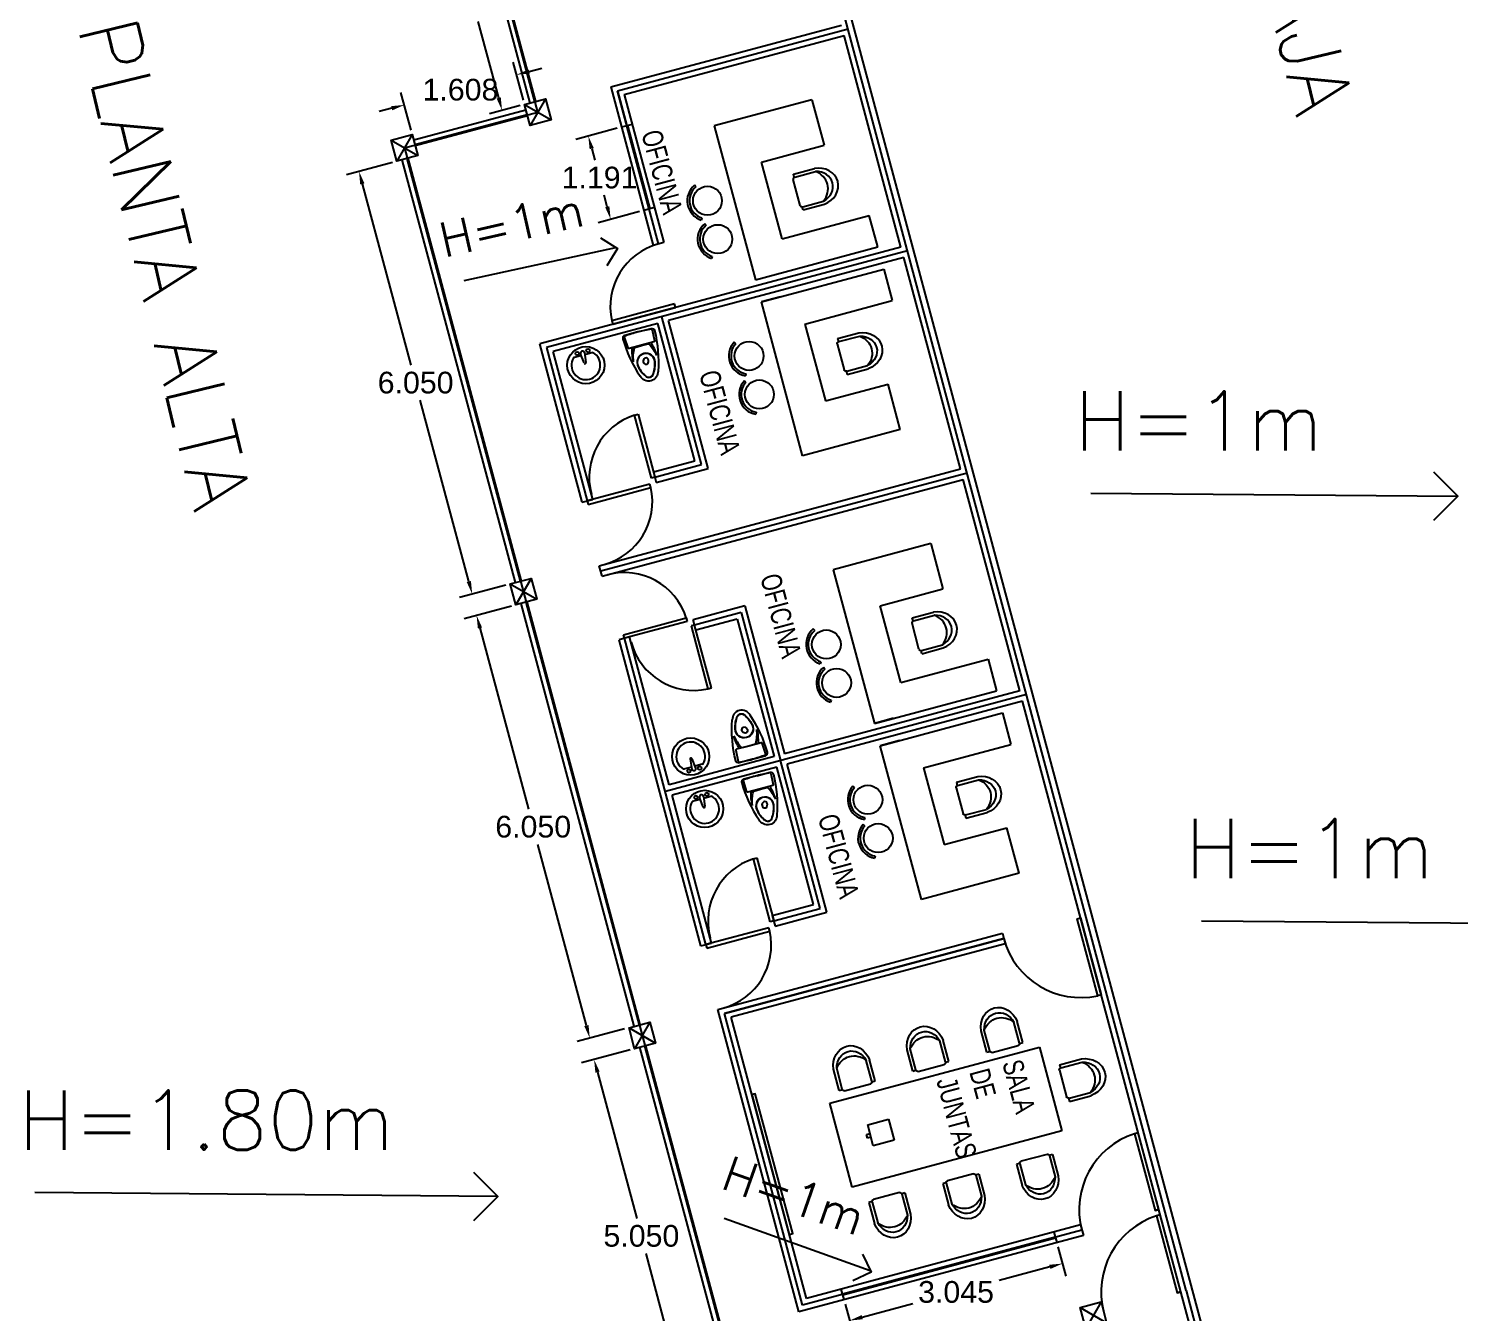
# Model space of a CAD drawing. Header units: millimetres. Extents: x 2348.9 to 2410.1, y 1655.7 to 1718.5.
# Drawn here: x 2379.27 to 2399.06, y 1668.19 to 1685.93 of the extents above; entities that cross this region are included whole.
import ezdxf

# ---------------------------------------------------------------- set-up
doc = ezdxf.new("R2010")
doc.units = ezdxf.units.MM
doc.styles.add('ARRAY BASE$0$STYLE1', font='swissc.ttf', dxfattribs={"width": 0.9})
doc.styles.get("Standard").update_dxf_attribs({"font": 'arial.ttf'})
doc.styles.add('TEXTOS', font='romans.shx')
doc.dimstyles.get("Standard").update_dxf_attribs({"dimtxt": 0.18, "dimasz": 0.18, "dimexe": 0.18, "dimexo": 0.0625, "dimgap": 0.09, "dimtad": 0, "dimtih": 1, "dimtoh": 1, "dimdec": 4, "dimzin": 0, "dimdsep": 46, "dimtxsty": 'Standard', "dimcen": 0.09, "dimadec": 0, "dimazin": 0, "dimtfac": 1, "dimtdec": 4, "dimtofl": 0, "dimtmove": 0, "dimatfit": 3, "dimfxl": 1, "dimtolj": 1, "dimtzin": 0, "dimarcsym": 0})

# ---------------------------------------------------------------- blocks, each defined once
blk = doc.blocks.new('*D38')
at = {"color": 0, "lineweight": -2, "transparency": 16777216}
for p, q in [((2385.28, 1687.812), (2384.855, 1687.698)), ((2385.075, 1687.571), (2385.358, 1686.515)), ((2385.772, 1684.972), (2385.489, 1686.028)), ((2386.069, 1684.866), (2385.644, 1684.752))]:
    blk.add_line(p, q, dxfattribs=at)
at = {"color": 0, "transparency": 16777216}
for points in [[(2385.104, 1687.579), (2385.047, 1687.563), (2385.029, 1687.745)], [(2385.801, 1684.98), (2385.743, 1684.965), (2385.818, 1684.799)]]:
    blk.add_solid(points, dxfattribs=at)
at = {"layer": 'Defpoints', "color": 0, "transparency": 16777216}
for p in [(2385.34, 1687.828), (2386.13, 1684.882), (2385.818, 1684.799)]:
    blk.add_point(p, dxfattribs=at)
at = {"color": 0, "transparency": 16777216, "insert": (2385.424, 1686.272), "char_height": 0.3, "attachment_point": 5}
blk.add_mtext('\\A1;3.050', dxfattribs=at)
blk = doc.blocks.new('*D39')
at = {"color": 0, "lineweight": -2, "transparency": 16777216}
for p, q in [((2386.114, 1684.942), (2385.973, 1685.466)), ((2386.194, 1685.339), (2386.367, 1685.386)), ((2384.56, 1684.526), (2384.42, 1685.05)), ((2384.293, 1684.83), (2384.119, 1684.783))]:
    blk.add_line(p, q, dxfattribs=at)
at = {"color": 0, "transparency": 16777216}
for points in [[(2386.186, 1685.368), (2386.201, 1685.31), (2386.02, 1685.293)], [(2384.285, 1684.859), (2384.3, 1684.801), (2384.467, 1684.876)]]:
    blk.add_solid(points, dxfattribs=at)
at = {"layer": 'Defpoints', "color": 0, "transparency": 16777216}
for p in [(2384.467, 1684.876), (2386.13, 1684.882), (2384.577, 1684.466)]:
    blk.add_point(p, dxfattribs=at)
at = {"color": 0, "transparency": 16777216, "insert": (2385.243, 1685.085), "char_height": 0.3, "attachment_point": 5}
blk.add_mtext('\\A1;1.608', dxfattribs=at)
blk = doc.blocks.new('*D40')
at = {"color": 0, "lineweight": -2, "transparency": 16777216}
for p, q in [((2384.304, 1684.082), (2383.666, 1683.911)), ((2383.886, 1683.784), (2384.558, 1681.279)), ((2385.359, 1678.288), (2384.688, 1680.793)), ((2385.87, 1678.238), (2385.232, 1678.067))]:
    blk.add_line(p, q, dxfattribs=at)
at = {"color": 0, "transparency": 16777216}
for points in [[(2383.915, 1683.792), (2383.857, 1683.776), (2383.84, 1683.958)], [(2385.388, 1678.296), (2385.33, 1678.28), (2385.406, 1678.114)]]:
    blk.add_solid(points, dxfattribs=at)
at = {"layer": 'Defpoints', "color": 0, "transparency": 16777216}
for p in [(2384.364, 1684.098), (2385.93, 1678.255), (2385.406, 1678.114)]:
    blk.add_point(p, dxfattribs=at)
at = {"color": 0, "transparency": 16777216, "insert": (2384.623, 1681.036), "char_height": 0.3, "attachment_point": 5}
blk.add_mtext('\\A1;6.050', dxfattribs=at)
blk = doc.blocks.new('*D41')
at = {"color": 0, "lineweight": -2, "transparency": 16777216}
for p, q in [((2385.948, 1677.949), (2385.292, 1677.773)), ((2385.513, 1677.646), (2386.184, 1675.141)), ((2386.985, 1672.15), (2386.314, 1674.655)), ((2387.513, 1672.105), (2386.858, 1671.929))]:
    blk.add_line(p, q, dxfattribs=at)
at = {"color": 0, "transparency": 16777216}
for points in [[(2385.542, 1677.653), (2385.484, 1677.638), (2385.466, 1677.82)], [(2387.014, 1672.157), (2386.956, 1672.142), (2387.032, 1671.976)]]:
    blk.add_solid(points, dxfattribs=at)
at = {"layer": 'Defpoints', "color": 0, "transparency": 16777216}
for p in [(2386.008, 1677.965), (2387.574, 1672.121), (2387.032, 1671.976)]:
    blk.add_point(p, dxfattribs=at)
at = {"color": 0, "transparency": 16777216, "insert": (2386.249, 1674.898), "char_height": 0.3, "attachment_point": 5}
blk.add_mtext('\\A1;6.050', dxfattribs=at)
blk = doc.blocks.new('*D42')
at = {"color": 0, "lineweight": -2, "transparency": 16777216}
for p, q in [((2387.591, 1671.815), (2386.917, 1671.634)), ((2387.138, 1671.507), (2387.68, 1669.485)), ((2388.352, 1666.977), (2387.81, 1668.999)), ((2388.898, 1666.937), (2388.224, 1666.757))]:
    blk.add_line(p, q, dxfattribs=at)
at = {"color": 0, "transparency": 16777216}
for points in [[(2387.167, 1671.515), (2387.109, 1671.499), (2387.091, 1671.681)], [(2388.381, 1666.985), (2388.323, 1666.969), (2388.398, 1666.803)]]:
    blk.add_solid(points, dxfattribs=at)
at = {"layer": 'Defpoints', "color": 0, "transparency": 16777216}
for p in [(2387.651, 1671.831), (2387.091, 1671.681), (2388.959, 1666.953)]:
    blk.add_point(p, dxfattribs=at)
at = {"color": 0, "transparency": 16777216, "insert": (2387.745, 1669.242), "char_height": 0.3, "attachment_point": 5}
blk.add_mtext('\\A1;5.050', dxfattribs=at)
blk = doc.blocks.new('*D50')
at = {"color": 0, "lineweight": -2, "transparency": 16777216}
for p, q in [((2393.505, 1669.09), (2393.613, 1668.687)), ((2393.393, 1668.815), (2392.693, 1668.627)), ((2390.564, 1668.302), (2390.672, 1667.899)), ((2390.799, 1668.12), (2391.499, 1668.307))]:
    blk.add_line(p, q, dxfattribs=at)
at = {"color": 0, "transparency": 16777216}
for points in [[(2393.385, 1668.844), (2393.401, 1668.786), (2393.567, 1668.861)], [(2390.792, 1668.149), (2390.807, 1668.091), (2390.625, 1668.073)]]:
    blk.add_solid(points, dxfattribs=at)
at = {"layer": 'Defpoints', "color": 0, "transparency": 16777216}
for p in [(2393.489, 1669.151), (2393.567, 1668.861), (2390.548, 1668.363)]:
    blk.add_point(p, dxfattribs=at)
at = {"color": 0, "transparency": 16777216, "insert": (2392.096, 1668.467), "char_height": 0.3, "attachment_point": 5}
blk.add_mtext('\\A1;3.045', dxfattribs=at)
blk = doc.blocks.new('*D51')
at = {"color": 0, "lineweight": -2, "transparency": 16777216}
for p, q in [((2387.412, 1684.553), (2386.837, 1684.399)), ((2387.058, 1684.271), (2387.1, 1684.113)), ((2387.273, 1683.469), (2387.231, 1683.627)), ((2387.72, 1683.402), (2387.146, 1683.248))]:
    blk.add_line(p, q, dxfattribs=at)
at = {"color": 0, "transparency": 16777216}
for points in [[(2387.087, 1684.279), (2387.029, 1684.264), (2387.011, 1684.445)], [(2387.302, 1683.476), (2387.244, 1683.461), (2387.32, 1683.295)]]:
    blk.add_solid(points, dxfattribs=at)
at = {"layer": 'Defpoints', "color": 0, "transparency": 16777216}
for p in [(2387.472, 1684.569), (2387.32, 1683.295), (2387.781, 1683.418)]:
    blk.add_point(p, dxfattribs=at)
at = {"color": 0, "transparency": 16777216, "insert": (2387.166, 1683.87), "char_height": 0.3, "attachment_point": 5}
blk.add_mtext('\\A1;1.191', dxfattribs=at)

msp = doc.modelspace()

# ---------------------------------------------------------------- linework, layer by layer
at = {"color": 6, "ltscale": 2}
for p, q in [((2395.2759, 1668.4907), (2384.8972, 1707.2243)), ((2386.3134, 1684.776), (2380.587, 1706.1471)), ((2384.4705, 1684.2822), (2386.3134, 1684.776)), ((2384.4705, 1684.2822), (2389.1422, 1666.8472)), ((2391.4259, 1682.8589), (2386.4335, 1681.5212)), ((2388.575, 1679.9041), (2388.0273, 1681.9482)), ((2387.1828, 1678.4349), (2392.2477, 1679.792)), ((2387.9315, 1679.7314), (2388.575, 1679.9041)), ((2389.1231, 1677.8587), (2388.4795, 1677.6863)), ((2389.1231, 1677.8587), (2389.6708, 1675.8146)), ((2388.6382, 1673.2694), (2387.5099, 1677.5041)), ((2393.0694, 1676.7252), (2388.077, 1675.3875)), ((2393.0694, 1676.7252), (2388.077, 1675.3875)), ((2390.2185, 1673.7704), (2389.6708, 1675.8146)), ((2389.575, 1673.5978), (2390.2185, 1673.7704)), ((2388.8925, 1672.319), (2392.7575, 1673.3547)), ((2389.9731, 1668.2863), (2388.8925, 1672.319)), ((2394.8993, 1669.6063), (2394.8498, 1669.593)), ((2393.8356, 1669.3213), (2389.9731, 1668.2863)), ((2395.2034, 1668.4713), (2395.154, 1668.4581)), ((2395.2759, 1668.4907), (2398.6712, 1655.8191))]:
    msp.add_line(p, q, dxfattribs=at)
at = {"color": 5, "lineweight": 25}
msp.add_line((2384.9502, 1707.3162), (2398.7767, 1655.7466), dxfattribs=at)
at = {"color": 5, "ltscale": 2}
for p, q in [((2380.5146, 1706.1277), (2386.2021, 1684.9014)), ((2391.3341, 1682.9119), (2390.5511, 1685.8338)), ((2391.3341, 1682.9119), (2386.3392, 1681.5735)), ((2391.3729, 1682.767), (2388.1192, 1681.8952)), ((2392.1558, 1679.8451), (2391.3729, 1682.767)), ((2388.6669, 1679.851), (2388.1192, 1681.8952)), ((2387.9743, 1681.8564), (2386.5254, 1681.4681)), ((2388.4832, 1679.9571), (2387.9743, 1681.8564)), ((2386.9251, 1679.3843), (2386.3392, 1681.5735)), ((2387.0731, 1679.424), (2386.5254, 1681.4681)), ((2387.9121, 1679.8041), (2388.4832, 1679.9571)), ((2387.1633, 1678.5073), (2392.1558, 1679.8451)), ((2387.9509, 1679.6592), (2388.6669, 1679.851)), ((2387.0343, 1679.5689), (2387.0373, 1679.5697)), ((2387.0343, 1679.5689), (2387.0373, 1679.5697)), ((2387.2023, 1678.3625), (2392.1946, 1679.7002)), ((2392.9776, 1676.7783), (2392.1946, 1679.7002)), ((2386.9251, 1679.3843), (2387.0731, 1679.424)), ((2387.074, 1679.4205), (2387.0731, 1679.424)), ((2387.2023, 1678.3625), (2387.1633, 1678.5073)), ((2387.2289, 1678.5287), (2387.2298, 1678.5252)), ((2389.1761, 1677.9506), (2388.4601, 1677.7587)), ((2389.1761, 1677.9506), (2389.7238, 1675.9064)), ((2389.07, 1677.7669), (2388.4989, 1677.6138)), ((2387.5823, 1677.5235), (2387.4369, 1677.4845)), ((2388.5686, 1673.2507), (2387.4369, 1677.4845)), ((2388.1301, 1675.4794), (2387.5823, 1677.5235)), ((2387.6211, 1677.3786), (2387.6242, 1677.3795)), ((2387.6211, 1677.3786), (2387.6242, 1677.3795)), ((2387.6242, 1677.3794), (2387.6212, 1677.3786)), ((2392.9776, 1676.7783), (2389.7238, 1675.9064)), ((2393.0164, 1676.6334), (2389.7627, 1675.7615)), ((2395.2023, 1668.471), (2393.0164, 1676.6334)), ((2389.5789, 1675.8676), (2388.1301, 1675.4794)), ((2390.3104, 1673.7174), (2389.7627, 1675.7615)), ((2389.6178, 1675.7227), (2388.1689, 1675.3345)), ((2390.1267, 1673.8235), (2389.6178, 1675.7227)), ((2388.7166, 1673.2903), (2388.1689, 1675.3345)), ((2389.5556, 1673.6704), (2390.1267, 1673.8235)), ((2389.5944, 1673.5255), (2390.3104, 1673.7174)), ((2388.6778, 1673.4352), (2388.6808, 1673.436)), ((2388.6778, 1673.4352), (2388.6808, 1673.436)), ((2392.7381, 1673.4271), (2392.7769, 1673.2822)), ((2388.5686, 1673.2507), (2388.7166, 1673.2903)), ((2388.7175, 1673.2868), (2388.7166, 1673.2903)), ((2392.7769, 1673.2822), (2388.9844, 1672.266)), ((2388.9448, 1672.4145), (2388.9458, 1672.411)), ((2389.92, 1668.1944), (2388.8032, 1672.3728)), ((2390.0261, 1668.3781), (2388.9844, 1672.266)), ((2393.8575, 1669.2495), (2389.92, 1668.1944)), ((2393.8187, 1669.3944), (2390.0261, 1668.3781)), ((2393.8187, 1669.3944), (2393.8575, 1669.2495)), ((2397.0211, 1661.683), (2395.2034, 1668.4713))]:
    msp.add_line(p, q, dxfattribs=at)
at = {"color": 4, "ltscale": 2}
for p, q in [((2380.6579, 1705.8555), (2386.2678, 1684.919)), ((2380.6714, 1705.8591), (2386.2813, 1684.9227)), ((2384.6136, 1684.3278), (2386.1667, 1684.7439)), ((2384.6172, 1684.3142), (2386.1703, 1684.7304)), ((2387.5382, 1684.5865), (2387.8466, 1683.4359)), ((2387.5518, 1684.5901), (2387.8601, 1683.4395)), ((2384.5026, 1684.1355), (2386.0685, 1678.2916)), ((2384.5161, 1684.1391), (2386.082, 1678.2952)), ((2386.1461, 1678.0018), (2387.712, 1672.158)), ((2386.1596, 1678.0055), (2387.7255, 1672.1616)), ((2387.7896, 1671.8682), (2389.0772, 1667.0627)), ((2387.8031, 1671.8718), (2389.0907, 1667.0664)), ((2390.5267, 1668.4419), (2393.4681, 1669.23)), ((2390.5303, 1668.4284), (2393.4717, 1669.2165))]:
    msp.add_line(p, q, dxfattribs=at)
at = {"color": 5}
for p, q in [((2387.3238, 1685.1243), (2390.5123, 1685.9787)), ((2387.5075, 1685.0183), (2390.5511, 1685.8338)), ((2387.3238, 1685.1243), (2387.91, 1682.9352)), ((2387.5075, 1685.0183), (2388.0549, 1682.9741)), ((2388.0549, 1682.9741), (2387.91, 1682.9352)), ((2387.9121, 1679.8041), (2387.9509, 1679.6592)), ((2388.4989, 1677.6138), (2388.4601, 1677.7587)), ((2389.07, 1677.7669), (2389.5789, 1675.8676)), ((2389.5556, 1673.6704), (2389.5944, 1673.5255)), ((2394.1203, 1668.2587), (2394.1591, 1668.1139))]:
    msp.add_line(p, q, dxfattribs=at)
at = {"color": 6}
for p, q in [((2387.4156, 1685.0713), (2390.6042, 1685.9257)), ((2387.9827, 1682.9547), (2387.4156, 1685.0713)), ((2386.4335, 1681.5212), (2386.9941, 1679.4028))]:
    msp.add_line(p, q, dxfattribs=at)
for p, q in [((2387.4156, 1685.0713), (2387.545, 1684.5883)), ((2385.2956, 1682.4472), (2387.3916, 1682.9043)), ((2387.6986, 1680.6006), (2387.9315, 1679.7314)), ((2387.6986, 1680.6006), (2387.9315, 1679.7314)), ((2387.9315, 1679.7314), (2387.8833, 1679.7183)), ((2387.9315, 1679.7314), (2387.8833, 1679.7183)), ((2393.9608, 1679.5117), (2399.0341, 1679.4692)), ((2388.3792, 1677.737), (2387.51, 1677.5041)), ((2388.3792, 1677.737), (2387.51, 1677.5041)), ((2388.4795, 1677.6865), (2388.4311, 1677.6737)), ((2388.4795, 1677.6865), (2388.4311, 1677.6737)), ((2388.7124, 1676.8173), (2388.4795, 1677.6865)), ((2388.7124, 1676.8173), (2388.4795, 1677.6865)), ((2389.3421, 1674.467), (2389.575, 1673.5978)), ((2389.3421, 1674.467), (2389.575, 1673.5978)), ((2389.575, 1673.5978), (2389.5268, 1673.5847)), ((2389.575, 1673.5978), (2389.5268, 1673.5847)), ((2395.4922, 1673.6005), (2400.8719, 1673.5554)), ((2379.3593, 1669.8482), (2385.753, 1669.7946)), ((2388.891, 1669.4902), (2390.9102, 1668.7655))]:
    msp.add_line(p, q)
at = {"color": 7, "ltscale": 2}
for p, q in [((2390.1025, 1684.9466), (2388.7535, 1684.5851)), ((2390.1025, 1684.9466), (2390.2708, 1684.3187)), ((2388.7535, 1684.5851), (2389.3229, 1682.4601)), ((2389.4047, 1684.0867), (2390.2708, 1684.3187)), ((2389.6894, 1683.0241), (2389.4047, 1684.0867)), ((2389.6894, 1683.0241), (2390.8968, 1683.3477)), ((2391.0132, 1682.913), (2390.8968, 1683.3477)), ((2389.3229, 1682.4601), (2391.0132, 1682.913)), ((2389.4052, 1682.1527), (2391.0956, 1682.6056)), ((2391.0956, 1682.6056), (2391.2121, 1682.171)), ((2388.205, 1682.1252), (2387.3357, 1681.8923)), ((2389.9746, 1680.0277), (2389.4052, 1682.1527)), ((2390.0047, 1681.8474), (2391.2121, 1682.171)), ((2387.3486, 1681.844), (2388.2179, 1682.0769)), ((2387.3357, 1681.8923), (2387.3486, 1681.844)), ((2390.0047, 1681.8474), (2390.2894, 1680.7849)), ((2390.2894, 1680.7849), (2391.1555, 1681.017)), ((2391.3237, 1680.3892), (2391.1555, 1681.017)), ((2387.6503, 1680.5877), (2387.6986, 1680.6006)), ((2387.6503, 1680.5877), (2387.6986, 1680.6006)), ((2387.8833, 1679.7183), (2387.6503, 1680.5877)), ((2387.8833, 1679.7183), (2387.6503, 1680.5877)), ((2391.3237, 1680.3892), (2389.9746, 1680.0277)), ((2387.8634, 1679.6358), (2386.9941, 1679.4028)), ((2387.007, 1679.3545), (2387.8763, 1679.5875)), ((2387.8763, 1679.5875), (2387.8634, 1679.6358)), ((2386.9941, 1679.4028), (2387.007, 1679.3545)), ((2391.746, 1678.813), (2390.397, 1678.4515)), ((2391.746, 1678.813), (2391.9143, 1678.1851)), ((2390.397, 1678.4515), (2390.9664, 1676.3264)), ((2391.0482, 1677.953), (2391.9143, 1678.1851)), ((2391.3329, 1676.8905), (2391.0482, 1677.953)), ((2387.4969, 1677.5524), (2388.3663, 1677.7853)), ((2388.3663, 1677.7853), (2388.3792, 1677.737)), ((2387.5099, 1677.5041), (2387.4969, 1677.5524)), ((2388.4311, 1677.6737), (2388.6641, 1676.8044)), ((2388.4311, 1677.6737), (2388.6641, 1676.8044)), ((2391.3329, 1676.8905), (2392.5403, 1677.214)), ((2392.5403, 1677.214), (2392.6567, 1676.7794)), ((2388.6641, 1676.8044), (2388.7124, 1676.8173)), ((2388.6641, 1676.8044), (2388.7124, 1676.8173)), ((2390.9664, 1676.3264), (2392.6567, 1676.7794)), ((2391.0487, 1676.0191), (2392.7391, 1676.472)), ((2392.7391, 1676.472), (2392.8556, 1676.0373)), ((2391.6181, 1673.894), (2391.0487, 1676.0191)), ((2391.6482, 1675.7138), (2392.8556, 1676.0373)), ((2391.6482, 1675.7138), (2391.9329, 1674.6513)), ((2391.9329, 1674.6513), (2392.799, 1674.8834)), ((2392.9672, 1674.2555), (2392.799, 1674.8834)), ((2389.2938, 1674.454), (2389.3421, 1674.467)), ((2389.2938, 1674.454), (2389.3421, 1674.467)), ((2389.5268, 1673.5847), (2389.2938, 1674.454)), ((2389.5268, 1673.5847), (2389.2938, 1674.454)), ((2392.9672, 1674.2555), (2391.6181, 1673.894)), ((2389.5069, 1673.5021), (2388.6376, 1673.2692)), ((2388.6505, 1673.2209), (2389.5198, 1673.4538)), ((2389.5198, 1673.4538), (2389.5069, 1673.5021)), ((2388.6376, 1673.2692), (2388.6505, 1673.2209)), ((2390.351, 1671.0776), (2393.2488, 1671.8541)), ((2393.2488, 1671.8541), (2393.5594, 1670.6949)), ((2390.6616, 1669.9185), (2390.351, 1671.0776)), ((2390.8739, 1670.7777), (2391.1637, 1670.8554)), ((2391.1637, 1670.8554), (2391.2413, 1670.5656)), ((2393.5594, 1670.6949), (2390.6616, 1669.9185)), ((2390.8579, 1670.644), (2390.9062, 1670.657)), ((2390.8709, 1670.5957), (2390.8579, 1670.644)), ((2390.9515, 1670.4879), (2390.8739, 1670.7777)), ((2390.9192, 1670.6087), (2390.8709, 1670.5957)), ((2391.2413, 1670.5656), (2390.9515, 1670.4879))]:
    msp.add_line(p, q, dxfattribs=at)
at = {"color": 3}
for p, q in [((2387.6171, 1684.6077), (2387.4722, 1684.5688)), ((2387.9254, 1683.457), (2387.7806, 1683.4182)), ((2393.4505, 1669.2957), (2393.4893, 1669.1508)), ((2390.5479, 1668.3627), (2390.5091, 1668.5076))]:
    msp.add_line(p, q, dxfattribs=at)
at = {"color": 7}
for p, q in [((2389.8474, 1683.9211), (2390.1392, 1683.9993)), ((2389.8592, 1683.8769), (2389.8474, 1683.9211)), ((2389.8654, 1683.879), (2390.1541, 1683.9563)), ((2388.4976, 1683.743), (2388.4782, 1683.7659)), ((2389.94, 1683.487), (2389.8437, 1683.8465)), ((2389.9751, 1683.4697), (2390.2637, 1683.5471)), ((2389.9805, 1683.4242), (2390.2755, 1683.5032)), ((2388.5827, 1683.3138), (2388.5736, 1683.2853)), ((2389.9805, 1683.4242), (2389.9688, 1683.468)), ((2388.6399, 1683.2118), (2388.6205, 1683.2347)), ((2388.725, 1682.7826), (2388.7159, 1682.754)), ((2388.2179, 1682.0769), (2388.205, 1682.1252)), ((2387.697, 1681.7381), (2387.5138, 1681.689)), ((2390.4568, 1681.6466), (2390.7518, 1681.7256)), ((2389.0488, 1681.5745), (2389.0266, 1681.5946)), ((2390.4531, 1681.572), (2390.5495, 1681.2124)), ((2390.4568, 1681.6466), (2390.4686, 1681.6027)), ((2390.4749, 1681.6044), (2390.7636, 1681.6818)), ((2386.9154, 1681.4104), (2386.805, 1681.3809)), ((2386.9537, 1681.3089), (2386.9052, 1681.4373)), ((2386.9604, 1681.4521), (2386.978, 1681.3154)), ((2387.0754, 1681.4533), (2386.9641, 1681.4235)), ((2389.1896, 1681.1602), (2389.1843, 1681.1307)), ((2390.5781, 1681.1939), (2390.59, 1681.1496)), ((2390.5845, 1681.1952), (2390.8732, 1681.2725)), ((2390.59, 1681.1496), (2390.8819, 1681.2278)), ((2389.1911, 1681.0432), (2389.1689, 1681.0634)), ((2389.332, 1680.629), (2389.3267, 1680.5995)), ((2391.4909, 1677.7875), (2391.7827, 1677.8657)), ((2391.5027, 1677.7432), (2391.4909, 1677.7875)), ((2391.5089, 1677.7453), (2391.7976, 1677.8227)), ((2390.1411, 1677.6094), (2390.1217, 1677.6323)), ((2391.5835, 1677.3533), (2391.4872, 1677.7129)), ((2391.6186, 1677.3361), (2391.9072, 1677.4134)), ((2391.624, 1677.2906), (2391.919, 1677.3696)), ((2390.2262, 1677.1802), (2390.2171, 1677.1516)), ((2391.624, 1677.2906), (2391.6123, 1677.3344)), ((2390.2834, 1677.0782), (2390.2641, 1677.1011)), ((2390.3685, 1676.649), (2390.3594, 1676.6204)), ((2388.4214, 1675.8314), (2388.4436, 1675.696)), ((2388.4988, 1675.7108), (2388.4457, 1675.8379)), ((2388.599, 1675.7672), (2388.4877, 1675.7374)), ((2389.2798, 1675.8314), (2389.0965, 1675.7823)), ((2388.439, 1675.7243), (2388.3286, 1675.6948)), ((2389.3405, 1675.6045), (2389.1573, 1675.5554)), ((2392.1003, 1675.513), (2392.3953, 1675.592)), ((2390.6923, 1675.4408), (2390.6701, 1675.461)), ((2392.0966, 1675.4383), (2392.193, 1675.0788)), ((2392.1003, 1675.513), (2392.1121, 1675.4691)), ((2392.1184, 1675.4708), (2392.4071, 1675.5481)), ((2388.5589, 1675.2768), (2388.4485, 1675.2472)), ((2388.5972, 1675.1753), (2388.5487, 1675.3037)), ((2388.6039, 1675.3185), (2388.6215, 1675.1818)), ((2388.7189, 1675.3197), (2388.6076, 1675.2899)), ((2390.8331, 1675.0266), (2390.8278, 1674.9971)), ((2392.2216, 1675.0603), (2392.2335, 1675.016)), ((2392.228, 1675.0615), (2392.5167, 1675.1389)), ((2392.2335, 1675.016), (2392.5254, 1675.0942)), ((2390.8346, 1674.9096), (2390.8124, 1674.9298)), ((2390.9755, 1674.4954), (2390.9702, 1674.4658)), ((2393.0186, 1671.9148), (2392.9404, 1672.2066)), ((2392.5217, 1671.7816), (2392.4427, 1672.0766)), ((2392.5639, 1671.7996), (2392.4865, 1672.0883)), ((2392.9731, 1671.9093), (2392.8958, 1672.198)), ((2391.4982, 1671.5213), (2391.4192, 1671.8162)), ((2391.5404, 1671.5393), (2391.463, 1671.828)), ((2391.9496, 1671.649), (2391.8723, 1671.9377)), ((2391.9952, 1671.6544), (2391.917, 1671.9463)), ((2392.5963, 1671.7779), (2392.9559, 1671.8742)), ((2392.9744, 1671.9029), (2393.0186, 1671.9148)), ((2390.9324, 1671.3807), (2390.8551, 1671.6694)), ((2390.978, 1671.3862), (2390.8998, 1671.678)), ((2391.5729, 1671.5176), (2391.9324, 1671.6139)), ((2391.9509, 1671.6426), (2391.9952, 1671.6544)), ((2392.5217, 1671.7816), (2392.5656, 1671.7934)), ((2393.5282, 1671.6087), (2393.8292, 1671.6893)), ((2393.5282, 1671.6087), (2393.5402, 1671.5639)), ((2393.5466, 1671.5656), (2393.8411, 1671.6446)), ((2390.481, 1671.253), (2390.402, 1671.548)), ((2390.5232, 1671.271), (2390.4458, 1671.5597)), ((2391.4982, 1671.5213), (2391.5421, 1671.533)), ((2393.5244, 1671.5325), (2393.6227, 1671.1656)), ((2390.481, 1671.253), (2390.5249, 1671.2648)), ((2390.5557, 1671.2493), (2390.9152, 1671.3456)), ((2390.9337, 1671.3743), (2390.978, 1671.3862)), ((2393.6585, 1671.148), (2393.953, 1671.227)), ((2393.6519, 1671.1468), (2393.664, 1671.1016)), ((2393.664, 1671.1016), (2393.9619, 1671.1814)), ((2392.9766, 1670.2457), (2392.9323, 1670.2338)), ((2392.9323, 1670.2338), (2393.0105, 1669.9419)), ((2392.9778, 1670.2393), (2393.0552, 1669.9506)), ((2393.3546, 1670.3707), (2392.9951, 1670.2743)), ((2393.4292, 1670.367), (2393.3854, 1670.3552)), ((2393.3871, 1670.3489), (2393.4644, 1670.0602)), ((2393.4292, 1670.367), (2393.5083, 1670.072)), ((2392.3374, 1670.1024), (2391.9779, 1670.0061)), ((2392.412, 1670.0987), (2392.3682, 1670.0869)), ((2392.3699, 1670.0807), (2392.4472, 1669.792)), ((2392.412, 1670.0987), (2392.4911, 1669.8037)), ((2391.3139, 1669.8421), (2390.9544, 1669.7457)), ((2391.3886, 1669.8384), (2391.3447, 1669.8266)), ((2391.3886, 1669.8384), (2391.4676, 1669.5434)), ((2391.9594, 1669.9774), (2391.9151, 1669.9655)), ((2391.9151, 1669.9655), (2391.9933, 1669.6737)), ((2391.9606, 1669.971), (2392.038, 1669.6823)), ((2390.9359, 1669.7171), (2390.8916, 1669.7052)), ((2390.8916, 1669.7052), (2390.9698, 1669.4133)), ((2390.9371, 1669.7107), (2391.0145, 1669.422)), ((2391.3464, 1669.8203), (2391.4237, 1669.5316))]:
    msp.add_line(p, q, dxfattribs=at)
at = {"ltscale": 2}
msp.add_line((2392.7575, 1673.3547), (2388.8925, 1672.319), dxfattribs=at)
at = {"color": 1}
for points in [[(2386.4195, 1684.9597), (2386.4971, 1684.6699), (2386.2073, 1684.5923), (2386.1297, 1684.882), (2386.4195, 1684.9597), (2386.2073, 1684.5923), (2386.1297, 1684.882), (2386.4971, 1684.6699)], [(2384.5766, 1684.4659), (2384.6542, 1684.1761), (2384.3645, 1684.0985), (2384.2868, 1684.3882), (2384.5766, 1684.4659), (2384.3645, 1684.0985), (2384.2868, 1684.3882), (2384.6542, 1684.1761)], [(2386.2201, 1678.3323), (2386.2978, 1678.0425), (2386.008, 1677.9648), (2385.9303, 1678.2546), (2386.2201, 1678.3323), (2386.008, 1677.9648), (2385.9303, 1678.2546), (2386.2978, 1678.0425)], [(2387.8636, 1672.1986), (2387.9413, 1671.9089), (2387.6515, 1671.8312), (2387.5738, 1672.121), (2387.8636, 1672.1986), (2387.6515, 1671.8312), (2387.5738, 1672.121), (2387.9413, 1671.9089)], [(2394.1009, 1668.3312), (2394.1786, 1668.0414), (2393.8888, 1667.9638), (2393.8111, 1668.2535), (2394.1009, 1668.3312), (2393.8888, 1667.9638), (2393.8111, 1668.2535), (2394.1786, 1668.0414)]]:
    msp.add_lwpolyline(points, dxfattribs=at)
at = {"color": 5, "ltscale": 2}
for points in [[(2384.596, 1684.3934), (2386.1491, 1684.8096)], [(2386.0028, 1678.274), (2384.4369, 1684.1179)], [(2387.6463, 1672.1404), (2386.0804, 1677.9842)], [(2388.8006, 1672.3721), (2392.7381, 1673.4271)], [(2389.031, 1666.9727), (2387.7239, 1671.8506)]]:
    msp.add_lwpolyline(points, dxfattribs=at)
for points in [[(2387.1787, 1683.0385), (2387.4145, 1682.8898), (2387.2659, 1682.654)], [(2398.6987, 1679.8046), (2399.0341, 1679.4692), (2398.6987, 1679.1338)], [(2385.4243, 1670.1232), (2385.7597, 1669.7879), (2385.4243, 1669.4525)], [(2390.8009, 1668.9922), (2390.922, 1668.741), (2390.6708, 1668.62)]]:
    msp.add_lwpolyline(points)
at = {"ltscale": 2}
for points in [[(2389.6708, 1682.2239), (2389.4052, 1682.1527)], [(2391.232, 1676.3976), (2390.9664, 1676.3264)], [(2391.3143, 1676.0903), (2391.0487, 1676.0191)]]:
    msp.add_lwpolyline(points, dxfattribs=at)
at = {"color": 7}
for points in [[(2387.88, 1681.7773, -0.3997494), (2387.8925, 1681.7687), (2387.9254, 1681.6139, -0.3989595), (2387.9172, 1681.6004), (2387.7462, 1681.5546), (2387.5753, 1681.5088, -0.3989595), (2387.5614, 1681.5164), (2387.5125, 1681.6668, -0.3997494), (2387.5138, 1681.689, 0.4442932), (2387.4889, 1681.6404, 0.0826689), (2387.7278, 1681.1277)], [(2387.88, 1681.7773, 0.0255374), (2387.697, 1681.7381), (2387.8803, 1681.7872, -0.4442932), (2387.9262, 1681.7575, -0.0826689), (2387.9756, 1681.1941, -0.1369387), (2387.9513, 1681.1151, -0.185158), (2387.8782, 1681.062, -0.185158), (2387.7883, 1681.0714, -0.1369387), (2387.7278, 1681.1277)], [(2387.6374, 1681.3271, -0.1029338), (2387.6494, 1681.5203, -0.2666236), (2387.6542, 1681.5252), (2387.7474, 1681.5502), (2387.8406, 1681.5751, -0.2666236), (2387.8472, 1681.5734, -0.1029338), (2387.9542, 1681.412)], [(2387.9337, 1681.3191, 0.4923694), (2387.7772, 1681.4389, 0.4923694), (2387.7016, 1681.2569)], [(2387.9309, 1681.3236, 0.4810095), (2387.7779, 1681.4363, 0.4810095), (2387.7018, 1681.2622)], [(2387.6914, 1681.2795, 0.1226116), (2387.8013, 1681.1299, 0.2757584), (2387.8649, 1681.1118, 0.2757584), (2387.9109, 1681.1592, 0.1226116), (2387.9312, 1681.3438)], [(2387.6958, 1681.2755, 0.1136628), (2387.7988, 1681.1348, 0.2986662), (2387.8645, 1681.1132, 0.2986662), (2387.9106, 1681.1648, 0.1136628), (2387.9294, 1681.3381)], [(2389.4578, 1675.8889, 0.3997494), (2389.4643, 1675.9027), (2389.4154, 1676.0532, 0.3989595), (2389.4015, 1676.0607), (2389.2306, 1676.0149), (2389.0596, 1675.9691, 0.3989595), (2389.0514, 1675.9556), (2389.0843, 1675.8008, 0.3997494), (2389.0965, 1675.7823, -0.4442932), (2389.0506, 1675.812, -0.0826689), (2389.0012, 1676.3754)], [(2389.4578, 1675.8889, -0.0255374), (2389.2798, 1675.8314), (2389.463, 1675.8805, 0.4442932), (2389.4879, 1675.9291, 0.0826689), (2389.249, 1676.4418, 0.1369387), (2389.1885, 1676.4981, 0.185158), (2389.0986, 1676.5075, 0.185158), (2389.0255, 1676.4544, 0.1369387), (2389.0012, 1676.3754)], [(2389.0456, 1676.2257, -0.1226116), (2389.0659, 1676.4103, -0.2757584), (2389.1119, 1676.4577, -0.2757584), (2389.1755, 1676.4397, -0.1226116), (2389.2854, 1676.29)], [(2389.0474, 1676.2314, -0.1136628), (2389.0662, 1676.4047, -0.2986662), (2389.1123, 1676.4564, -0.2986662), (2389.178, 1676.4347, -0.1136628), (2389.281, 1676.294)], [(2389.0226, 1676.1575, 0.1029338), (2389.1296, 1675.9962, 0.2666236), (2389.1362, 1675.9944), (2389.2294, 1676.0194), (2389.3226, 1676.0443, 0.2666236), (2389.3274, 1676.0492, 0.1029338), (2389.3394, 1676.2424)], [(2389.2752, 1676.3126, -0.4923694), (2389.1996, 1676.1306, -0.4923694), (2389.0431, 1676.2504)], [(2389.275, 1676.3073, -0.4810095), (2389.1989, 1676.1332, -0.4810095), (2389.0459, 1676.2459)], [(2389.5235, 1675.6437, -0.3997494), (2389.536, 1675.6351), (2389.5689, 1675.4803, -0.3989595), (2389.5607, 1675.4668), (2389.3897, 1675.421), (2389.2188, 1675.3752, -0.3989595), (2389.2049, 1675.3827), (2389.156, 1675.5332, -0.3997494), (2389.1573, 1675.5554, 0.4442932), (2389.1324, 1675.5067, 0.0826689), (2389.3713, 1674.9941)], [(2389.5235, 1675.6437, 0.0255374), (2389.3405, 1675.6045), (2389.5238, 1675.6536, -0.4442932), (2389.5697, 1675.6239, -0.0826689), (2389.6191, 1675.0605, -0.1369387), (2389.5948, 1674.9815, -0.185158), (2389.5217, 1674.9284, -0.185158), (2389.4319, 1674.9378, -0.1369387), (2389.3713, 1674.9941)], [(2389.2809, 1675.1935, -0.1029338), (2389.2929, 1675.3867, -0.2666236), (2389.2977, 1675.3916), (2389.3909, 1675.4165), (2389.4841, 1675.4415, -0.2666236), (2389.4907, 1675.4397, -0.1029338), (2389.5977, 1675.2784)], [(2389.5772, 1675.1855, 0.4923694), (2389.4207, 1675.3053, 0.4923694), (2389.3451, 1675.1233)], [(2389.5744, 1675.19, 0.4810095), (2389.4214, 1675.3026, 0.4810095), (2389.3453, 1675.1286)], [(2389.3349, 1675.1459, 0.1226116), (2389.4448, 1674.9962, 0.2757584), (2389.5084, 1674.9782, 0.2757584), (2389.5544, 1675.0256, 0.1226116), (2389.5747, 1675.2102)], [(2389.3393, 1675.1419, 0.1136628), (2389.4423, 1675.0012, 0.2986662), (2389.508, 1674.9795, 0.2986662), (2389.5541, 1675.0312, 0.1136628), (2389.5729, 1675.2045)]]:
    msp.add_lwpolyline(points, format="xyb", dxfattribs=at)
for points in [[(2387.8257, 1681.2941, 0.3235787), (2387.8377, 1681.3637, 0.5398506), (2387.7809, 1681.3646, 0.8005085)], [(2389.1692, 1676.2802, -0.3235787), (2389.2144, 1676.226, -0.5398506), (2389.1657, 1676.1968, -0.8005085)], [(2389.4692, 1675.1605, 0.3235787), (2389.4812, 1675.23, 0.5398506), (2389.4244, 1675.231, 0.8005085)]]:
    msp.add_lwpolyline(points, format="xyb", close=True, dxfattribs=at)
at = {"color": 7, "ltscale": 2}
for points in [[(2393.8187, 1673.639), (2394.1034, 1672.5765), (2394.0551, 1672.5635), (2393.7704, 1673.6261)], [(2389.2711, 1671.196), (2389.7887, 1669.2642), (2389.837, 1669.2771), (2389.3194, 1671.209)], [(2394.8981, 1669.606), (2394.6134, 1670.6685), (2394.5651, 1670.6555), (2394.8498, 1669.593)], [(2395.2023, 1668.471), (2394.9176, 1669.5335), (2394.8693, 1669.5206), (2395.154, 1668.4581)]]:
    msp.add_lwpolyline(points, close=True, dxfattribs=at)
at = {"color": 7}
for centre, radius in [((2388.6588, 1683.552), 0.2), ((2388.8012, 1683.0208), 0.2), ((2386.9772, 1681.2791), 0.2571), ((2387.0067, 1681.4802), 0.0253), ((2389.2338, 1681.4063), 0.2), ((2386.8562, 1681.4399), 0.024), ((2389.3761, 1680.8751), 0.2), ((2390.3023, 1677.4183), 0.2), ((2390.4447, 1676.8871), 0.2), ((2388.4268, 1675.869), 0.2571), ((2388.4025, 1675.6693), 0.024), ((2388.5529, 1675.7096), 0.0253), ((2388.6207, 1675.1455), 0.2571), ((2388.6502, 1675.3466), 0.0253), ((2390.8773, 1675.2727), 0.2), ((2388.4997, 1675.3062), 0.024), ((2391.0196, 1674.7414), 0.2)]:
    msp.add_circle(centre, radius, dxfattribs=at)
for centre, radius, start, end in [((2388.6588, 1683.552), 0.28, 130.16853, 252.2749), ((2388.6588, 1683.552), 0.25, 130.16853, 252.2749), ((2388.8012, 1683.0208), 0.28, 130.16853, 252.2749), ((2388.8012, 1683.0208), 0.25, 130.16853, 252.2749), ((2388.1711, 1679.9679), 1.8326, 104.99241, 110.84387), ((2388.263, 1681.4776), 0.6489, 176.29061, 193.53633), ((2387.3372, 1681.2295), 0.6489, 16.46367, 33.70939), ((2389.2338, 1681.4063), 0.28, 137.7251, 259.83147), ((2389.2338, 1681.4063), 0.25, 137.7251, 259.83147), ((2386.9772, 1681.2791), 0.2, 149.41531, 60.58469), ((2386.8242, 1681.3564), 0.0286, 105, 153.18969), ((2386.9328, 1681.4447), 0.0286, 15, 195), ((2386.9651, 1681.312), 0.0134, 195, 15), ((2387.071, 1681.4226), 0.0286, 56.81031, 105), ((2389.3761, 1680.8751), 0.28, 137.7251, 259.83147), ((2389.3761, 1680.8751), 0.25, 137.7251, 259.83147), ((2390.3023, 1677.4183), 0.28, 130.16853, 252.2749), ((2390.3023, 1677.4183), 0.25, 130.16853, 252.2749), ((2390.4447, 1676.8871), 0.28, 130.16853, 252.2749), ((2390.4447, 1676.8871), 0.25, 130.16853, 252.2749), ((2388.7138, 1676.0919), 0.6489, 356.29061, 13.53633), ((2388.4268, 1675.869), 0.2, 329.41531, 240.58469), ((2389.6396, 1676.34), 0.6489, 196.46367, 213.70939), ((2388.4328, 1675.8345), 0.0134, 15, 195), ((2388.5798, 1675.7917), 0.0286, 285, 333.18969), ((2388.8052, 1677.6015), 1.8326, 279.15613, 285.00759), ((2388.333, 1675.7255), 0.0286, 236.81031, 285), ((2388.4712, 1675.7034), 0.0286, 195, 15), ((2389.8146, 1673.8343), 1.8326, 104.99241, 110.84387), ((2389.9065, 1675.3439), 0.6489, 176.29061, 193.53633), ((2388.9807, 1675.0959), 0.6489, 16.46367, 33.70939), ((2390.8773, 1675.2727), 0.28, 137.7251, 259.83147), ((2390.8773, 1675.2727), 0.25, 137.7251, 259.83147), ((2388.6207, 1675.1455), 0.2, 149.41531, 60.58469), ((2388.4677, 1675.2228), 0.0286, 105, 153.18969), ((2388.5763, 1675.3111), 0.0286, 15, 195), ((2388.6086, 1675.1783), 0.0134, 195, 15), ((2388.7145, 1675.2889), 0.0286, 56.81031, 105), ((2391.0196, 1674.7414), 0.28, 137.7251, 259.83147), ((2391.0196, 1674.7414), 0.25, 137.7251, 259.83147)]:
    msp.add_arc(centre, radius, start, end, dxfattribs=at)
at = {"color": 7, "ltscale": 2}
for centre, radius, start, end in [((2388.2155, 1682.0847), 0.9006, 105, 192.33556), ((2387.9236, 1679.7295), 0.9006, 107.66444, 195), ((2387.9236, 1679.7295), 0.9006, 107.66444, 195), ((2386.9965, 1679.395), 0.9006, 285, 12.33556), ((2387.5081, 1677.512), 0.9006, 17.66444, 105), ((2388.4717, 1677.6842), 0.9006, 195, 282.33556), ((2388.4717, 1677.6842), 0.9006, 195, 282.33556), ((2389.5671, 1673.5959), 0.9006, 107.66444, 195), ((2389.5671, 1673.5959), 0.9006, 107.66444, 195), ((2388.64, 1673.2614), 0.9006, 285, 12.33556), ((2393.8199, 1673.6393), 1.1012, 195, 282.33556), ((2394.8993, 1669.6063), 1.1012, 107.66444, 195), ((2395.2034, 1668.4713), 1.1012, 107.66444, 195)]:
    msp.add_arc(centre, radius, start, end, dxfattribs=at)
at = {"color": 7}
for centre, major_axis, start_param, end_param in [((2389.8721, 1683.8541), (-0.0284, -0.0076), 4.712389, 6.2831853), ((2390.1739, 1683.7421), (-0.2859, -0.0766), 1.6938333, 4.6002849), ((2390.1452, 1683.7346), (-0.2424, -0.0649), 1.8369413, 4.446244), ((2390.0122, 1683.699), (-0.3056, -0.0819), 2.2702475, 4.0129378), ((2389.9684, 1683.4946), (-0.0284, -0.0076), 0, 1.5707963), ((2391.5156, 1677.7205), (-0.0284, -0.0076), 4.712389, 6.2831853), ((2391.8174, 1677.6085), (-0.2859, -0.0766), 1.6938333, 4.6002849), ((2391.7887, 1677.601), (-0.2424, -0.0649), 1.8369413, 4.446244), ((2391.6557, 1677.5653), (-0.3056, -0.0819), 2.2702475, 4.0129378), ((2391.6119, 1677.3609), (-0.0284, -0.0076), 0, 1.5707963)]:
    msp.add_ellipse(centre, major_axis=major_axis, ratio=0.875, start_param=start_param, end_param=end_param, dxfattribs=at)
at = {"color": 7, "extrusion": (0, 0, -1)}
for centre, major_axis, start_param, end_param in [((2390.7832, 1681.4679), (-0.2859, -0.0766), 1.6938333, 4.6002849), ((2390.4815, 1681.5796), (-0.0284, -0.0076), 0, 1.5707963), ((2390.7546, 1681.4601), (-0.2424, -0.0649), 1.8369413, 4.446244), ((2390.6216, 1681.4244), (-0.3056, -0.0819), 2.2702475, 4.0129378), ((2390.5779, 1681.22), (-0.0284, -0.0076), 4.712389, 6.2831853), ((2392.4267, 1675.3343), (-0.2859, -0.0766), 1.6938333, 4.6002849), ((2392.125, 1675.4459), (-0.0284, -0.0076), 0, 1.5707963), ((2392.3981, 1675.3264), (-0.2424, -0.0649), 1.8369413, 4.446244), ((2392.2651, 1675.2908), (-0.3056, -0.0819), 2.2702475, 4.0129378), ((2392.2214, 1675.0864), (-0.0284, -0.0076), 4.712389, 6.2831853), ((2392.7004, 1672.108), (0.0766, -0.2859), 1.6938333, 4.6002849), ((2392.7082, 1672.0794), (0.0649, -0.2424), 1.8369413, 4.446244), ((2392.7439, 1671.9464), (0.0819, -0.3056), 2.2702475, 4.0129378), ((2391.6769, 1671.8477), (0.0766, -0.2859), 1.6938333, 4.6002849), ((2391.6847, 1671.8191), (0.0649, -0.2424), 1.8369413, 4.446244), ((2391.7204, 1671.6861), (0.0819, -0.3056), 2.2702475, 4.0129378), ((2390.6597, 1671.5794), (0.0766, -0.2859), 1.6938333, 4.6002849), ((2390.6675, 1671.5508), (0.0649, -0.2424), 1.8369413, 4.446244), ((2392.9483, 1671.9026), (0.0076, -0.0284), 4.712389, 6.2831853), ((2390.7032, 1671.4178), (0.0819, -0.3056), 2.2702475, 4.0129378), ((2391.9248, 1671.6423), (0.0076, -0.0284), 4.712389, 6.2831853), ((2392.5887, 1671.8063), (0.0076, -0.0284), 0, 1.5707963), ((2393.8612, 1671.4263), (-0.2918, -0.0782), 1.6938333, 4.6002849), ((2393.832, 1671.4183), (-0.2473, -0.0663), 1.8369413, 4.446244), ((2393.6963, 1671.382), (-0.3119, -0.0836), 2.2702475, 4.0129378), ((2391.5652, 1671.546), (0.0076, -0.0284), 0, 1.5707963), ((2393.5534, 1671.5403), (-0.029, -0.0078), 0, 1.5707963), ((2390.548, 1671.2777), (0.0076, -0.0284), 0, 1.5707963), ((2390.9076, 1671.374), (0.0076, -0.0284), 4.712389, 6.2831853), ((2393.6517, 1671.1734), (-0.029, -0.0078), 4.712389, 6.2831853), ((2393.0027, 1670.2459), (-0.0076, 0.0284), 4.712389, 6.2831853), ((2393.3622, 1670.3423), (-0.0076, 0.0284), 0, 1.5707963), ((2392.345, 1670.074), (-0.0076, 0.0284), 0, 1.5707963), ((2393.2505, 1670.0405), (-0.0766, 0.2859), 1.6938333, 4.6002849), ((2393.2071, 1670.2022), (-0.0819, 0.3056), 2.2702475, 4.0129378), ((2393.2427, 1670.0692), (-0.0649, 0.2424), 1.8369413, 4.446244), ((2391.3215, 1669.8137), (-0.0076, 0.0284), 0, 1.5707963), ((2391.9855, 1669.9777), (-0.0076, 0.0284), 4.712389, 6.2831853), ((2390.962, 1669.7173), (-0.0076, 0.0284), 4.712389, 6.2831853), ((2392.2334, 1669.7723), (-0.0766, 0.2859), 1.6938333, 4.6002849), ((2392.1899, 1669.9339), (-0.0819, 0.3056), 2.2702475, 4.0129378), ((2392.2255, 1669.8009), (-0.0649, 0.2424), 1.8369413, 4.446244), ((2391.2099, 1669.512), (-0.0766, 0.2859), 1.6938333, 4.6002849), ((2391.1664, 1669.6736), (-0.0819, 0.3056), 2.2702475, 4.0129378), ((2391.202, 1669.5406), (-0.0649, 0.2424), 1.8369413, 4.446244)]:
    msp.add_ellipse(centre, major_axis=major_axis, ratio=0.875, start_param=start_param, end_param=end_param, dxfattribs=at)

# ---------------------------------------------------------------- texts
for s, width, gutter_width, insert, char_height, attachment_point, rotation, style in [('PLANTA BAJA', 128.215114, 4.1008, (2395.9511, 1691.7424), 0.820168, 1, 283.53511, 'TEXTOS'), ('PLANTA ALTA', 128.215114, 4.1008, (2380.7452, 1686.1456), 0.820168, 1, 283.53511, 'TEXTOS'), ('OFICINA', 0.734235, 1.4134, (2387.7378, 1684.4831), 0.28268, 7, 285, 'ARRAY BASE$0$STYLE1'), ('H=1m', 75.362989, 2.4104, (2384.908, 1683.2339), 0.48208, 1, 12.78366, 'TEXTOS'), ('OFICINA', 0.734235, 1.4134, (2388.5367, 1681.1604), 0.28268, 7, 285, 'ARRAY BASE$0$STYLE1'), ('OFICINA', 0.734235, 1.4134, (2389.3813, 1678.3495), 0.28268, 7, 285, 'ARRAY BASE$0$STYLE1'), ('OFICINA', 0.734235, 1.4134, (2390.1802, 1675.0268), 0.28268, 7, 285, 'ARRAY BASE$0$STYLE1'), ('SALA DE JUNTAS', 0.734235, 1.4134, (2391.8184, 1671.3867), 0.282678, 7, 285, 'ARRAY BASE$0$STYLE1'), ('H=1m', 75.362989, 2.4104, (2388.9799, 1670.3626), 0.48208, 1, 340.73831, 'TEXTOS')]:
    msp.add_mtext_dynamic_manual_height_columns(s, width=width, gutter_width=gutter_width, heights=[0], dxfattribs=dict(insert=insert, char_height=char_height, attachment_point=attachment_point, rotation=rotation, style=style))
at = {"char_height": 0.82017, "attachment_point": 1, "style": 'TEXTOS'}
for s, insert in [('H=1m', (2393.7324, 1680.9175)), ('H=1m', (2395.2638, 1675.0063)), ('H=1.80m', (2379.1309, 1671.254))]:
    msp.add_mtext_dynamic_manual_height_columns(s, width=128.215114, gutter_width=4.1008, heights=[0], dxfattribs=dict(at, insert=insert))

# ---------------------------------------------------------------- dimensions: what is measured, and where the dimension line sits
at = {"color": 32, "true_color": 0xcd6928}
for p1, p2, distance, picture, middle in [((2385.3403, 1687.8281), (2386.1297, 1684.882), -0.3224, '*D38', (2385.4236, 1686.2716)), ((2386.1297, 1684.882), (2384.5766, 1684.4659), -0.4251, '*D39', (2385.2431, 1685.0846)), ((2387.4722, 1684.5688), (2387.7806, 1683.4182), -0.4771, '*D51', (2387.1655, 1683.87)), ((2384.3645, 1684.0985), (2385.9303, 1678.2546), -0.5432, '*D40', (2384.6227, 1681.036)), ((2386.008, 1677.9648), (2387.5738, 1672.121), -0.5612, '*D41', (2386.2489, 1674.8977)), ((2388.9585, 1666.9533), (2387.6515, 1671.8312), 0.5801, '*D42', (2387.7447, 1669.2421)), ((2390.5479, 1668.3627), (2393.4893, 1669.1508), -0.2997, '*D50', (2392.0962, 1668.4672))]:
    dim = msp.add_aligned_dim(p1=p1, p2=p2, distance=distance, dimstyle='Standard', override={"dimtxt": 0.3, "dimdec": 3}, dxfattribs=at)
    dim.commit()
    dim.dimension.update_dxf_attribs({"geometry": picture, "text_midpoint": middle})

doc.saveas('drawing.dxf')
